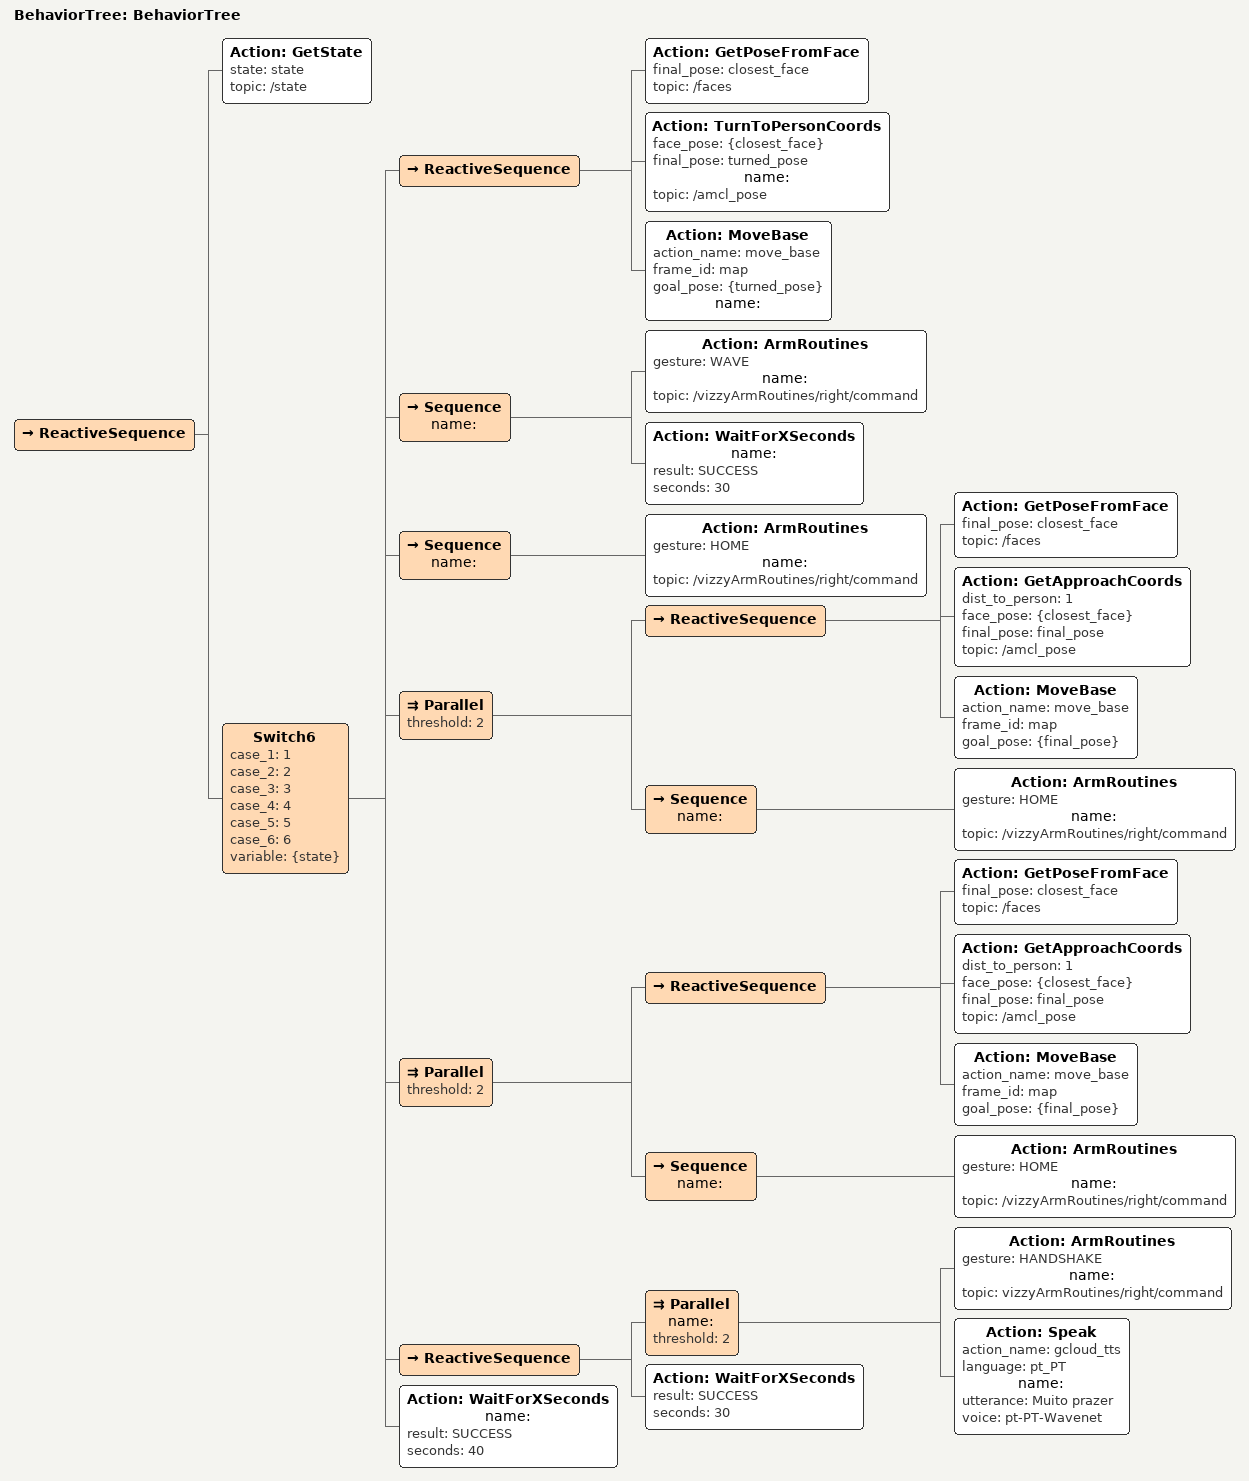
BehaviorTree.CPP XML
<?xml version="1.0"?>
<root main_tree_to_execute="BehaviorTree">
    <BehaviorTree ID="BehaviorTree">
        <ReactiveSequence>
            <Action ID="GetState" state="state" topic="/state"/>
            <Switch6 case_1="1" case_2="2" case_3="3" case_4="4" case_5="5" case_6="6" variable="{state}">
                <ReactiveSequence>
                    <Action ID="GetPoseFromFace" final_pose="closest_face" topic="/faces"/>
                    <Action ID="TurnToPersonCoords" face_pose="{closest_face}" final_pose="turned_pose" name="" topic="/amcl_pose"/>
                    <Action ID="MoveBase" action_name="move_base" frame_id="map" goal_pose="{turned_pose}" name=""/>
                </ReactiveSequence>
                <Sequence name="">
                    <Action ID="ArmRoutines" gesture="WAVE" name="" topic="/vizzyArmRoutines/right/command"/>
                    <Action ID="WaitForXSeconds" name="" result="SUCCESS" seconds="30"/>
                </Sequence>
                <Sequence name="">
                    <Action ID="ArmRoutines" gesture="HOME" name="" topic="/vizzyArmRoutines/right/command"/>
                </Sequence>
                <Parallel threshold="2">
                    <ReactiveSequence>
                        <Action ID="GetPoseFromFace" final_pose="closest_face" topic="/faces"/>
                        <Action ID="GetApproachCoords" dist_to_person="1" face_pose="{closest_face}" final_pose="final_pose" topic="/amcl_pose"/>
                        <Action ID="MoveBase" action_name="move_base" frame_id="map" goal_pose="{final_pose}"/>
                    </ReactiveSequence>
                    <Sequence name="">
                        <Action ID="ArmRoutines" gesture="HOME" name="" topic="/vizzyArmRoutines/right/command"/>
                    </Sequence>
                </Parallel>
                <Parallel threshold="2">
                    <ReactiveSequence>
                        <Action ID="GetPoseFromFace" final_pose="closest_face" topic="/faces"/>
                        <Action ID="GetApproachCoords" dist_to_person="1" face_pose="{closest_face}" final_pose="final_pose" topic="/amcl_pose"/>
                        <Action ID="MoveBase" action_name="move_base" frame_id="map" goal_pose="{final_pose}"/>
                    </ReactiveSequence>
                    <Sequence name="">
                        <Action ID="ArmRoutines" gesture="HOME" name="" topic="/vizzyArmRoutines/right/command"/>
                    </Sequence>
                </Parallel>
                <ReactiveSequence>
                    <Parallel name="" threshold="2">
                        <Action ID="ArmRoutines" gesture="HANDSHAKE" name="" topic="vizzyArmRoutines/right/command"/>
                        <Action ID="Speak" action_name="gcloud_tts" language="pt_PT" name="" utterance="Muito prazer" voice="pt-PT-Wavenet"/>
                    </Parallel>
                    <Action ID="WaitForXSeconds" result="SUCCESS" seconds="30"/>
                </ReactiveSequence>
                <Action ID="WaitForXSeconds" name="" result="SUCCESS" seconds="40"/>
            </Switch6>
        </ReactiveSequence>
    </BehaviorTree>
</root>
